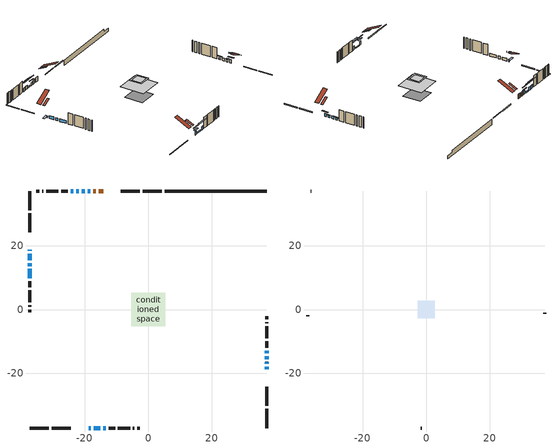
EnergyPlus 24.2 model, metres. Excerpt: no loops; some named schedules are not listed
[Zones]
conditioned space
 floor adiabatic (AdiabaticFloorConstruction): -5.29,-5.29 -5.29,5.29 5.29,5.29 5.29,-5.29 z3.2
 floor foundation (Slab1 construction): -4.04,-3.98 -4.04,3.98 4.04,3.98 4.04,-3.98 z-1.62
 wall outside (RimJoist1 construction): 4.24,37.24 -1.77,37.24 / -37.24,-37.24 -31.23,-37.24 / -37.24,37.24 -37.24,31.23 / 37.24,-37.24 37.24,-31.23 z0.76:1.06
 wall outside (RimJoist2 construction): -2.7,37.24 -8.71,37.24 / -30.3,-37.24 -24.28,-37.24 / -37.24,30.3 -37.24,24.28 / 37.24,-30.3 37.24,-24.28 z0.76:1.06
 wall outside (AdiabaticWallConstruction 1): -14.22,37.24 -15.55,37.24 / -16.48,37.24 -17.31,37.24 z0.76:2.79
 wall outside (AdiabaticWallConstruction): -37.24,18.78 -37.24,18.52 / -17.09,-37.24 -15.05,-37.24 z0.76:1.27; 37.24,-18.78 37.24,-18.01 / -18.23,37.24 -19,37.24 z0.76:2.18; -18.78,-37.24 -18.01,-37.24 / -21.87,37.24 -22.68,37.24 / -23.61,37.24 -24.35,37.24 / -14.13,-37.24 -13.39,-37.24 z0.76:2.29; -37.24,17.59 -37.24,15.52 / 37.24,-15.57 37.24,-14.65 / -37.24,14.59 -37.24,13.67 / -37.24,12.74 -37.24,9.88 z0.76:1.98; -19.92,37.24 -20.94,37.24 z0.76:1.37; 37.24,-17.09 37.24,-16.5 z0.76:1.68; 37.24,-13.72 37.24,-12.98 z0.76:1.5
 wall outside (Wall1 construction): -25.28,37.24 -27.29,37.24 / -12.46,-37.24 -10.45,-37.24 / -37.24,8.95 -37.24,6.94 / 37.24,-12.05 37.24,-10.04 z0.76:5.64
 wall outside (Wall2 construction): -28.22,37.24 -32,37.24 / -9.52,-37.24 -5.73,-37.24 / -37.24,6.01 -37.24,2.23 / 37.24,-9.11 37.24,-5.33 z0.76:5.64
 wall outside (Wall3 construction): -32.93,37.24 -33.37,37.24 / -4.81,-37.24 -4.37,-37.24 / -37.24,1.3 -37.24,0.86 / 37.24,-4.4 37.24,-3.96 z0.76:5.64
 wall outside (Wall4 construction): -34.3,37.24 -35.14,37.24 / -3.44,-37.24 -2.6,-37.24 / -37.24,-0.07 -37.24,-0.91 / 37.24,-3.03 37.24,-2.2 z0.76:5.64
 wall foundation (FoundationWall1 construction): 5.17,37.24,-1.62 5.17,37.24,0.76 34.03,37.24,0.76 34.03,37.24,-0.28 37.24,37.24,-0.28 37.24,37.24,-1.62
 window (WindowConstruction 11): -37.24,18.78 -37.24,18.52 z0.76:1.27
 window (WindowConstruction 7): 37.24,-18.78 37.24,-18.01 z0.76:2.18
 window (WindowConstruction 8): -18.23,37.24 -19,37.24 z0.76:2.18
 window (WindowConstruction 9): -18.78,-37.24 -18.01,-37.24 z0.76:2.28
 window (WindowConstruction 10): -37.24,17.59 -37.24,15.52 z0.76:1.98
 window (WindowConstruction 13): -19.93,37.24 -20.94,37.24 z0.76:1.37
 window (WindowConstruction 14): -17.08,-37.24 -15.05,-37.24 z0.76:1.27
 window (WindowConstruction 12): 37.24,-17.08 37.24,-16.5 z0.76:1.67
 window (WindowConstruction): 37.24,-15.57 37.24,-14.65 z0.76:1.98
 window (WindowConstruction 1): 37.24,-13.72 37.24,-12.98 z0.76:1.5
 window (WindowConstruction 2): -21.87,37.24 -22.68,37.24 z0.76:2.28
 window (WindowConstruction 3): -23.61,37.24 -24.35,37.24 z0.76:2.28
 window (WindowConstruction 4): -14.13,-37.24 -13.39,-37.24 z0.76:2.28
 window (WindowConstruction 5): -37.24,14.59 -37.24,13.67 z0.76:1.98
 window (WindowConstruction 6): -37.24,12.74 -37.24,9.88 z0.76:1.98
 door (Door): -14.22,37.24 -15.55,37.24 z0.76:2.79
 door (Door 1): -16.48,37.24 -17.31,37.24 z0.76:2.79
 ceiling adiabatic (AdiabaticFloorConstruction): 5.29,-5.29 5.29,5.29 -5.29,5.29 -5.29,-5.29 z3.2
 roof outside (Roof3 construction): -13.29,37.24,5.64 -13.29,33.97,7.27 -12.38,33.97,7.27 -12.38,37.24,5.64; -19.7,-37.24,5.64 -19.7,-33.97,7.27 -20.62,-33.97,7.27 -20.62,-37.24,5.64; -37.24,19.7,5.64 -33.97,19.7,7.27 -33.97,20.62,7.27 -37.24,20.62,5.64; 37.24,-19.7,5.64 33.97,-19.7,7.27 33.97,-20.62,7.27 37.24,-20.62,5.64
attic - vented
 floor to conditioned space (Floor1 construction Reversed): -2.04,-2.04 -2.04,2.04 2.04,2.04 2.04,-2.04 z5.64
 floor to conditioned space (Floor2 construction Reversed): -2.74,-2.74 -2.74,2.74 2.74,2.74 2.74,-2.74 z5.64
 wall outside (Wall5 construction): -36.06,37.24 -36.31,37.24 / -1.67,-37.24 -1.43,-37.24 / -37.24,-1.83 -37.24,-2.08 / 37.24,-1.27 37.24,-1.02 z0.76:5.64
 roof outside (Roof1 construction): -11.45,37.24,5.64 -11.45,30.77,8.87 -9.64,30.77,8.87 -9.64,37.24,5.64; -21.55,-37.24,5.64 -21.55,-30.77,8.87 -23.36,-30.77,8.87 -23.36,-37.24,5.64; -37.24,21.55,5.64 -30.77,21.55,8.87 -30.77,23.36,8.87 -37.24,23.36,5.64; 37.24,-21.55,5.64 30.77,-21.55,8.87 30.77,-23.36,8.87 37.24,-23.36,5.64
shading: -37.24,18.22 -37.24,19.07 -39.68,19.07 -39.68,18.22 z1.57; 37.24,-17.1 37.24,-19.69 37.7,-19.69 37.7,-17.1 z3.09; -19.91,37.24 -17.32,37.24 -17.32,37.54 -19.91,37.54 z3.09; -17.1,-37.24 -19.69,-37.24 -19.69,-37.7 -17.1,-37.7 z3.2; -23.99,37.24 -16.87,37.24 -16.87,37.54 -23.99,37.54 z4.42; -12,-37.24 -20.14,-37.24 -20.14,-37.39 -12,-37.39 z4.32; 37.24,-16.2 37.24,-17.38 37.7,-17.38 37.7,-16.2 z1.97; 37.24,-12.37 37.24,-14.33 37.7,-14.33 37.7,-12.37 z2.11; -25.12,37.24 -19.43,37.24 -19.43,37.54 -25.12,37.54 z4.73; -26.79,37.24 -21.17,37.24 -21.17,37.54 -26.79,37.54 z4.73; -10.95,-37.24 -16.57,-37.24 -16.57,-37.7 -10.95,-37.7 z4.73
[Building]
Building 1: Terrain=Suburbs
[Site:Location]
Toronto City Centre_ON: Latitude {deg}=43.63; Longitude {deg}=-79.39; Time Zone {hr}=-5; Elevation {m}=77; Keep Site Location Information=Yes
[Site:GroundTemperature:Shallow]
5.01852, 3.26908, 3.12898, 3.95918, 7.29196, 10.6092, 13.4851, 15.3069, 15.4617, 13.9799, 11.1774, 7.9619
[Site:WaterMainsTemperature]
Calculation Method=Schedule; Temperature Schedule=mains temperature schedule
[Material] Roughness=Rough; Thermal Absorptance=0.9
Name | Thickness {m} | Conductivity {W/m-K} | Density {kg/m3} | Specific Heat {J/kg-K} | Solar Absorptance | Visible Absorptance
asphalt or fiberglass shingles | 0.00635 | 0.162714 | 1121.4 | 1465.45 | 0.4 | 0.4
ceiling loosefill ins | 0.0846667 | 0.0480833 | 16.02 | 1046.75 | 0.7 | 0.7
ceiling loosefill ins 1 | 0.169333 | 0.0480833 | 16.02 | 1046.75 | 0.7 | 0.7
ceiling stud and cavity | 0.1397 | 0.0851257 | 65.682 | 1177.47 | 0.7 | 0.7
ceiling stud and cavity 1 | 0.1397 | 1.05778 | 65.682 | 1177.47 | 0.7 | 0.7
concrete 4.0 in. | 0.1016 | 1.803125 | 2242.8 | 837.4 | 0.7 | 0.7
concrete 8.0 in. | 0.2032 | 1.803125 | 2242.8 | 837.4 | 0.7 | 0.7
door material | 0.04445 | 0.0451087 | 512.64 | 1214.23 | 0.7 | 0.7
exterior vertical ins | 0.00151017 | 0.029427 | 32.04 | 1214.23 | 0.7 | 0.7
floor covering | 0.0127 | 0.0433444 | 54.468 | 1339.84 | 0.6 | 0.6
floor rigid ins; wall rigid ins | 0.512978 | 0.029427 | 32.04 | 1214.23 | 0.7 | 0.7
floor stud and cavity | 0.1397 | 1.75129 | 37.0049 | 1207.88 | 0.7 | 0.7
furniture material conditioned space 1 | 0.1524 | 0.115458 | 640.8 | 1214.23 | 0.6 | 0.6
gypsum board | 0.0127 | 0.160291 | 801 | 837.4 | 0.6 | 0.6
osb sheathing 0.5 in. | 0.0127 | 0.115458 | 512.64 | 1214.23 | 0.7 | 0.7
osb sheathing 0.75 in. | 0.01905 | 0.115458 | 512.64 | 1214.23 | 0.7 | 0.7
rim joist stud and cavity | 0.0508 | 0.177588 | 50.32683 | 1063.81 | 0.6 | 0.6
rim joist stud and cavity 1 | 0.0508 | 0.153904 | 50.32683 | 1063.81 | 0.6 | 0.6
roof stud and cavity | 0.2032 | 0.112244 | 78.34581 | 1123.46 | 0.7 | 0.7
wall stud and cavity | 0.1397 | 0.0830768 | 139.0536 | 1170.24 | 0.7 | 0.7
wall stud and cavity 1 | 0.1397 | 0.0843128 | 139.0536 | 1170.24 | 0.7 | 0.7
wall stud and cavity 2 | 0.1397 | 0.101326 | 139.0536 | 1170.24 | 0.7 | 0.7
wall stud and cavity 3 | 0.1397 | 0.0959353 | 139.0536 | 1170.24 | 0.7 | 0.7
wall stud and cavity 4 | 0.0889 | 6.1454 | 50.32683 | 1063.81 | 0.6 | 0.6
wall stud and cavity 5 | 0.0889 | 0.380278 | 52.3479 | 1209.89 | 0.7 | 0.7
wall stud and cavity 6 | 0.0889 | 0.391764 | 83.0341 | 1211.67 | 0.7 | 0.7
wood siding | 0.0254 | 0.102417 | 544.68 | 1172.36 | 0.4 | 0.4
wood siding 1 | 0.00254 | 0.102417 | 544.68 | 1172.36 | 0.4 | 0.4
wood siding 2; wood siding 3; wood siding 4 | 0.0254 | 0.102417 | 544.68 | 1172.36 | 0.7 | 0.7
[WindowMaterial:SimpleGlazingSystem]
Name | U-Factor {W/m2-K} | Solar Heat Gain Coefficient
WindowMaterial | 2.992306 | 0.54
WindowMaterial 1 | 3.0559 | 0.45
WindowMaterial 10 | 3.04 | 0.45
WindowMaterial 2 | 2.98606 | 0.55
WindowMaterial 3 | 2.927009 | 0.63
WindowMaterial 4 | 2.99401 | 0.54
WindowMaterial 5 | 2.941204 | 0.65
WindowMaterial 6 | 2.946882 | 0.61
WindowMaterial 7 | 3.08826 | 0.45
WindowMaterial 8 | 2.98209 | 0.6
WindowMaterial 9 | 3.03035 | 0.48
[Construction]
AdiabaticFloorConstruction: floor stud and cavity, floor rigid ins, osb sheathing 0.75 in., floor covering
AdiabaticWallConstruction: wood siding 3, wall rigid ins, wall stud and cavity 5, gypsum board
AdiabaticWallConstruction 1: wood siding 4, wall rigid ins, wall stud and cavity 5, gypsum board
Door; Door 1: door material
Floor1 construction Reversed: gypsum board, ceiling stud and cavity, ceiling loosefill ins
Floor2 construction Reversed: gypsum board, ceiling stud and cavity 1, ceiling loosefill ins 1
FoundationWall1 construction: concrete 8.0 in.
furniture construction conditioned space 1: furniture material conditioned space 1
PartitionWallConstruction: gypsum board, wall stud and cavity 6, gypsum board
RimJoist1 construction: wood siding 2, rim joist stud and cavity
RimJoist2 construction: wood siding 2, rim joist stud and cavity 1
Roof1 construction: asphalt or fiberglass shingles
Roof3 construction: asphalt or fiberglass shingles, osb sheathing 0.75 in., roof stud and cavity, gypsum board
Slab1 construction: concrete 4.0 in.
Wall1 construction: wood siding, osb sheathing 0.5 in., wall stud and cavity, gypsum board
Wall2 construction: wood siding, osb sheathing 0.5 in., wall stud and cavity 1, gypsum board
Wall3 construction: wood siding, osb sheathing 0.5 in., wall stud and cavity 2, gypsum board
Wall4 construction: wood siding, osb sheathing 0.5 in., wall stud and cavity 3, gypsum board
Wall5 construction: wood siding 1, wall stud and cavity 4
WindowConstruction; WindowConstruction 3; WindowConstruction 4; WindowConstruction 5: WindowMaterial
WindowConstruction 1: WindowMaterial 1
WindowConstruction 10: WindowMaterial 6
WindowConstruction 11: WindowMaterial 7
WindowConstruction 12: WindowMaterial 8
WindowConstruction 13: WindowMaterial 9
WindowConstruction 14: WindowMaterial 10
WindowConstruction 2: WindowMaterial 2
WindowConstruction 6: WindowMaterial 3
WindowConstruction 7; WindowConstruction 8: WindowMaterial 4
WindowConstruction 9: WindowMaterial 5
[Zone] Multiplier=1; Part of Total Floor Area=Yes
Name | Volume {m3}
attic - vented | 23.8175
conditioned space | 476.3
[Space]
Name | Zone | Volume {m3}
attic - vented 1 | attic - vented | 23.8175
conditioned space 1 | conditioned space | 476.3
[ZoneInfiltration:EffectiveLeakageArea]
infil attic - vented 1: Zone or Space=attic - vented 1; Schedule=Always On Discrete; Effective Air Leakage Area {cm2}=1968; Stack Coefficient=0.000563931; Wind Coefficient=1.60448e-05
[ZoneMixing]
whole house fan mix: Zone or Space=attic - vented; Schedule=Always On Continuous; Design Flow Rate Calculation Method=Flow/Zone; Design Flow Rate {m3/s}=0; Source Zone or Space=conditioned space
[SurfaceProperty:ExposedFoundationPerimeter]
Slab1: Exposed Perimeter Calculation Method=TotalExposedPerimeter; Total Exposed Perimeter {m}=32.066
[InternalMass] Zone or ZoneList=conditioned space; Space or SpaceList=conditioned space 1
Name | Construction | Surface Area {m2}
furniture mass conditioned space 1 | furniture construction conditioned space 1 | 70.48
partition wall mass | PartitionWallConstruction | 176.2
[Lights]
interior lighting: Zone or ZoneList or Space or SpaceList=conditioned space 1; Schedule=interior lighting schedule; Design Level Calculation Method=LightingLevel; Lighting Level {W}=343.2; Return Air Fraction=0; Fraction Radiant=0.6; Fraction Visible=0.2; Fraction Replaceable=1
[People]
occupants: Zone or ZoneList or Space or SpaceList=conditioned space 1; Number of People Schedule=occupants schedule; Number of People Calculation Method=People; Number of People=3; Fraction Radiant=0.314171; Sensible Heat Fraction=0.56303; Activity Level Schedule=occupants activity schedule; Carbon Dioxide Generation Rate {m3/s-W}=0; Enable ASHRAE 55 Comfort Warnings=No; Mean Radiant Temperature Calculation Type=EnclosureAveraged
[ElectricEquipment] Zone or ZoneList or Space or SpaceList=conditioned space 1; Design Level Calculation Method=EquipmentLevel
Name | Schedule | Design Level {W} | Fraction Latent | Fraction Radiant | Fraction Lost
clothes dryer | clothes dryer schedule | 140.772 | 0.015 | 0.081 | 0.85
clothes washer | clothes washer schedule | 32.1985 | 0.03 | 0.162 | 0.7
cooking range | cooking range schedule | 215.147 | 0.08 | 0.432 | 0.2
dishwasher | dishwasher schedule | 66.8632 | 0.3 | 0.18 | 0.4
fridge | fridge schedule | 72.9452 | 0 | 0.6 | 0
mech vent bath fan 0 | mech vent bath fan 0 schedule | 50.2 | 0 | 0 | 1
mech vent bath fan 1 | mech vent bath fan 1 schedule | 50.2 | 0 | 0 | 1
mech vent house fan | mech vent house fan schedule | 0 | 0 | 0 | 1
mech vent house fan cfis | mech vent house fan cfis schedule | 0 | 0 | 0 | 0
misc plug loads | misc plug loads schedule | 494.7 | 0.045 | 0.513 | 0.1
whole house fan | Always On Discrete | 0 | 0 | 0 | 1
[OtherEquipment] Zone or ZoneList or Space or SpaceList=conditioned space 1; Design Level Calculation Method=EquipmentLevel
Name | Fuel Type | Schedule | Design Level {W} | Fraction Latent | Fraction Radiant | Fraction Lost
clothes dryer 1 | Electricity | clothes dryer schedule | 0 | 0.015 | 0.081 | 0.85
cooking range 1 | Electricity | cooking range schedule | 0 | 0.08 | 0.432 | 0.2
general water use latent | None | general water use schedule | 62.594 | 1 | 0 | 0
general water use sensible | None | general water use schedule | -61.6891 | 0 | 0.6 | 0
mech vent house fan latent load | None | Always On Discrete | 0 | 1 | 0 | 0
mech vent house fan sensible load | None | Always On Discrete | 0 | 0 | 0 | 0
water heater energy adjustment1 | NaturalGas | Always On Discrete | 0.01 | 0 | 0 | 1
[ZoneInfiltration:DesignFlowRate] Zone or ZoneList or Space or SpaceList=conditioned space 1; Schedule=Always On Discrete; Design Flow Rate Calculation Method=Flow/Zone; Design Flow Rate {m3/s}=0
infil flow; natural vent flow; whole house fan flow
[Foundation:Kiva]
Foundation Kiva 1: Initial Indoor Air Temperature {C}=18; Wall Height Above Grade {m}=0.759988; Wall Depth Below Slab {m}=0.2032; Custom Block Material Name 1=exterior vertical ins; Custom Block Depth 1 {m}=2.38; Custom Block X Position 1 {m}=0.2032; Custom Block Z Position 1 {m}=0
[Foundation:Kiva:Settings]
Soil Conductivity {W/m-K}=0.849921; Soil Density {kg/m3}=1842.3; Soil Specific Heat {J/kg-K}=418.7; Ground Solar Absorptivity=0.9; Ground Thermal Absorptivity=0.9; Ground Surface Roughness {m}=0.03; Far-Field Width {m}=40; Deep-Ground Boundary Condition=ZeroFlux; Deep-Ground Depth {m}=40; Minimum Cell Dimension {m}=0.2; Maximum Cell Growth Coefficient=3; Simulation Timestep=Timestep
[Exterior:Lights]
exterior lighting: Schedule=exterior lighting schedule; Design Level {W}=75.6
[Schedule:Constant]
Name | Hourly Value
Always On Continuous; mech vent house fan schedule; mech vent house fan cfis schedule; Always On Discrete | 1
occupants activity schedule | 117.228
fridge schedule | 0
[Schedule:Week:Daily]
interior lighting schedule Week Rule - Jan1-Jan27: interior lighting schedule day, interior lighting schedule day, interior lighting schedule day, interior lighting schedule day, interior lighting schedule day, interior lighting schedule day, interior lighting schedule day, interior lighting schedule default day, interior lighting schedule default day, interior lighting schedule default day, interior lighting schedule default day, interior lighting schedule default day
interior lighting schedule Week Rule - Jan28-Feb3: interior lighting schedule day, interior lighting schedule day, interior lighting schedule day, interior lighting schedule day, interior lighting schedule day 1, interior lighting schedule day 1, interior lighting schedule day 1, interior lighting schedule default day, interior lighting schedule default day, interior lighting schedule default day, interior lighting schedule default day, interior lighting schedule default day
interior lighting schedule Week Rule - Feb4-Feb24: interior lighting schedule day 1, interior lighting schedule day 1, interior lighting schedule day 1, interior lighting schedule day 1, interior lighting schedule day 1, interior lighting schedule day 1, interior lighting schedule day 1, interior lighting schedule default day, interior lighting schedule default day, interior lighting schedule default day, interior lighting schedule default day, interior lighting schedule default day
interior lighting schedule Week Rule - Feb25-Mar3: interior lighting schedule day 1, interior lighting schedule day 1, interior lighting schedule day 1, interior lighting schedule day 1, interior lighting schedule day 2, interior lighting schedule day 2, interior lighting schedule day 2, interior lighting schedule default day, interior lighting schedule default day, interior lighting schedule default day, interior lighting schedule default day, interior lighting schedule default day
interior lighting schedule Week Rule - Mar4-Mar31: interior lighting schedule day 2, interior lighting schedule day 2, interior lighting schedule day 2, interior lighting schedule day 2, interior lighting schedule day 2, interior lighting schedule day 2, interior lighting schedule day 2, interior lighting schedule default day, interior lighting schedule default day, interior lighting schedule default day, interior lighting schedule default day, interior lighting schedule default day
interior lighting schedule Week Rule - Apr1-Apr28: interior lighting schedule day 3, interior lighting schedule day 3, interior lighting schedule day 3, interior lighting schedule day 3, interior lighting schedule day 3, interior lighting schedule day 3, interior lighting schedule day 3, interior lighting schedule default day, interior lighting schedule default day, interior lighting schedule default day, interior lighting schedule default day, interior lighting schedule default day
interior lighting schedule Week Rule - Apr29-May5: interior lighting schedule day 3, interior lighting schedule day 3, interior lighting schedule day 4, interior lighting schedule day 4, interior lighting schedule day 4, interior lighting schedule day 4, interior lighting schedule day 4, interior lighting schedule default day, interior lighting schedule default day, interior lighting schedule default day, interior lighting schedule default day, interior lighting schedule default day
interior lighting schedule Week Rule - May6-May26: interior lighting schedule day 4, interior lighting schedule day 4, interior lighting schedule day 4, interior lighting schedule day 4, interior lighting schedule day 4, interior lighting schedule day 4, interior lighting schedule day 4, interior lighting schedule default day, interior lighting schedule default day, interior lighting schedule default day, interior lighting schedule default day, interior lighting schedule default day
interior lighting schedule Week Rule - May27-Jun2: interior lighting schedule day 4, interior lighting schedule day 4, interior lighting schedule day 4, interior lighting schedule day 4, interior lighting schedule day 4, interior lighting schedule day 5, interior lighting schedule day 5, interior lighting schedule default day, interior lighting schedule default day, interior lighting schedule default day, interior lighting schedule default day, interior lighting schedule default day
interior lighting schedule Week Rule - Jun3-Jun30: interior lighting schedule day 5, interior lighting schedule day 5, interior lighting schedule day 5, interior lighting schedule day 5, interior lighting schedule day 5, interior lighting schedule day 5, interior lighting schedule day 5, interior lighting schedule default day, interior lighting schedule default day, interior lighting schedule default day, interior lighting schedule default day, interior lighting schedule default day
interior lighting schedule Week Rule - Jul1-Jul28: interior lighting schedule day 6, interior lighting schedule day 6, interior lighting schedule day 6, interior lighting schedule day 6, interior lighting schedule day 6, interior lighting schedule day 6, interior lighting schedule day 6, interior lighting schedule default day, interior lighting schedule default day, interior lighting schedule default day, interior lighting schedule default day, interior lighting schedule default day
interior lighting schedule Week Rule - Jul29-Aug4: interior lighting schedule day 6, interior lighting schedule day 6, interior lighting schedule day 6, interior lighting schedule day 7, interior lighting schedule day 7, interior lighting schedule day 7, interior lighting schedule day 7, interior lighting schedule default day, interior lighting schedule default day, interior lighting schedule default day, interior lighting schedule default day, interior lighting schedule default day
interior lighting schedule Week Rule - Aug5-Aug25: interior lighting schedule day 7, interior lighting schedule day 7, interior lighting schedule day 7, interior lighting schedule day 7, interior lighting schedule day 7, interior lighting schedule day 7, interior lighting schedule day 7, interior lighting schedule default day, interior lighting schedule default day, interior lighting schedule default day, interior lighting schedule default day, interior lighting schedule default day
interior lighting schedule Week Rule - Aug26-Sep1: interior lighting schedule day 7, interior lighting schedule day 7, interior lighting schedule day 7, interior lighting schedule day 7, interior lighting schedule day 7, interior lighting schedule day 7, interior lighting schedule day 8, interior lighting schedule default day, interior lighting schedule default day, interior lighting schedule default day, interior lighting schedule default day, interior lighting schedule default day
interior lighting schedule Week Rule - Sep2-Sep29: interior lighting schedule day 8, interior lighting schedule day 8, interior lighting schedule day 8, interior lighting schedule day 8, interior lighting schedule day 8, interior lighting schedule day 8, interior lighting schedule day 8, interior lighting schedule default day, interior lighting schedule default day, interior lighting schedule default day, interior lighting schedule default day, interior lighting schedule default day
interior lighting schedule Week Rule - Sep30-Oct6: interior lighting schedule day 8, interior lighting schedule day 9, interior lighting schedule day 9, interior lighting schedule day 9, interior lighting schedule day 9, interior lighting schedule day 9, interior lighting schedule day 9, interior lighting schedule default day, interior lighting schedule default day, interior lighting schedule default day, interior lighting schedule default day, interior lighting schedule default day
interior lighting schedule Week Rule - Oct7-Oct27: interior lighting schedule day 9, interior lighting schedule day 9, interior lighting schedule day 9, interior lighting schedule day 9, interior lighting schedule day 9, interior lighting schedule day 9, interior lighting schedule day 9, interior lighting schedule default day, interior lighting schedule default day, interior lighting schedule default day, interior lighting schedule default day, interior lighting schedule default day
interior lighting schedule Week Rule - Oct28-Nov3: interior lighting schedule day 9, interior lighting schedule day 9, interior lighting schedule day 9, interior lighting schedule day 9, interior lighting schedule day 10, interior lighting schedule day 10, interior lighting schedule day 10, interior lighting schedule default day, interior lighting schedule default day, interior lighting schedule default day, interior lighting schedule default day, interior lighting schedule default day
interior lighting schedule Week Rule - Nov4-Nov24: interior lighting schedule day 10, interior lighting schedule day 10, interior lighting schedule day 10, interior lighting schedule day 10, interior lighting schedule day 10, interior lighting schedule day 10, interior lighting schedule day 10, interior lighting schedule default day, interior lighting schedule default day, interior lighting schedule default day, interior lighting schedule default day, interior lighting schedule default day
interior lighting schedule Week Rule - Nov25-Dec1: interior lighting schedule day 10, interior lighting schedule day 10, interior lighting schedule day 10, interior lighting schedule day 10, interior lighting schedule day 10, interior lighting schedule day 10, interior lighting schedule day 11, interior lighting schedule default day, interior lighting schedule default day, interior lighting schedule default day, interior lighting schedule default day, interior lighting schedule default day
interior lighting schedule Week Rule - Dec2-Dec31: interior lighting schedule day 11, interior lighting schedule day 11, interior lighting schedule day 11, interior lighting schedule day 11, interior lighting schedule day 11, interior lighting schedule day 11, interior lighting schedule day 11, interior lighting schedule default day, interior lighting schedule default day, interior lighting schedule default day, interior lighting schedule default day, interior lighting schedule default day
occupants schedule Week Rule - Jan1-Dec31: occupants schedule day, occupants schedule day, occupants schedule day, occupants schedule day, occupants schedule day, occupants schedule day, occupants schedule day, occupants schedule default day, occupants schedule default day, occupants schedule default day, occupants schedule default day, occupants schedule default day
clothes dryer schedule Week Rule - Jan1-Dec31: clothes dryer schedule day, clothes dryer schedule day, clothes dryer schedule day, clothes dryer schedule day, clothes dryer schedule day, clothes dryer schedule day, clothes dryer schedule day, clothes dryer schedule default day, clothes dryer schedule default day, clothes dryer schedule default day, clothes dryer schedule default day, clothes dryer schedule default day
clothes washer schedule Week Rule - Jan1-Dec31: clothes washer schedule day, clothes washer schedule day, clothes washer schedule day, clothes washer schedule day, clothes washer schedule day, clothes washer schedule day, clothes washer schedule day, clothes washer schedule default day, clothes washer schedule default day, clothes washer schedule default day, clothes washer schedule default day, clothes washer schedule default day
cooking range schedule Week Rule - Jan1-Dec31: cooking range schedule day, cooking range schedule day, cooking range schedule day, cooking range schedule day, cooking range schedule day, cooking range schedule day, cooking range schedule day, cooking range schedule default day, cooking range schedule default day, cooking range schedule default day, cooking range schedule default day, cooking range schedule default day
dishwasher schedule Week Rule - Jan1-Dec31: dishwasher schedule day, dishwasher schedule day, dishwasher schedule day, dishwasher schedule day, dishwasher schedule day, dishwasher schedule day, dishwasher schedule day, dishwasher schedule default day, dishwasher schedule default day, dishwasher schedule default day, dishwasher schedule default day, dishwasher schedule default day
mech vent bath fan 0 schedule Week Rule - Jan1-Dec31: mech vent bath fan 0 schedule day, mech vent bath fan 0 schedule day, mech vent bath fan 0 schedule day, mech vent bath fan 0 schedule day, mech vent bath fan 0 schedule day, mech vent bath fan 0 schedule day, mech vent bath fan 0 schedule day, mech vent bath fan 0 schedule default day, mech vent bath fan 0 schedule default day, mech vent bath fan 0 schedule default day, mech vent bath fan 0 schedule default day, mech vent bath fan 0 schedule default day
mech vent bath fan 1 schedule Week Rule - Jan1-Dec31: mech vent bath fan 1 schedule day, mech vent bath fan 1 schedule day, mech vent bath fan 1 schedule day, mech vent bath fan 1 schedule day, mech vent bath fan 1 schedule day, mech vent bath fan 1 schedule day, mech vent bath fan 1 schedule day, mech vent bath fan 1 schedule default day, mech vent bath fan 1 schedule default day, mech vent bath fan 1 schedule default day, mech vent bath fan 1 schedule default day, mech vent bath fan 1 schedule default day
misc plug loads schedule Week Rule - Jan1-Dec31: misc plug loads schedule day, misc plug loads schedule day, misc plug loads schedule day, misc plug loads schedule day, misc plug loads schedule day, misc plug loads schedule day, misc plug loads schedule day, misc plug loads schedule default day, misc plug loads schedule default day, misc plug loads schedule default day, misc plug loads schedule default day, misc plug loads schedule default day
general water use schedule Week Rule - Jan1-Dec31: general water use schedule day, general water use schedule day, general water use schedule day, general water use schedule day, general water use schedule day, general water use schedule day, general water use schedule day, general water use schedule default day, general water use schedule default day, general water use schedule default day, general water use schedule default day, general water use schedule default day
exterior lighting schedule Week Rule - Jan1-Jan27: exterior lighting schedule day, exterior lighting schedule day, exterior lighting schedule day, exterior lighting schedule day, exterior lighting schedule day, exterior lighting schedule day, exterior lighting schedule day, exterior lighting schedule default day, exterior lighting schedule default day, exterior lighting schedule default day, exterior lighting schedule default day, exterior lighting schedule default day
exterior lighting schedule Week Rule - Jan28-Feb3: exterior lighting schedule day, exterior lighting schedule day, exterior lighting schedule day, exterior lighting schedule day, exterior lighting schedule day 1, exterior lighting schedule day 1, exterior lighting schedule day 1, exterior lighting schedule default day, exterior lighting schedule default day, exterior lighting schedule default day, exterior lighting schedule default day, exterior lighting schedule default day
exterior lighting schedule Week Rule - Feb4-Feb24: exterior lighting schedule day 1, exterior lighting schedule day 1, exterior lighting schedule day 1, exterior lighting schedule day 1, exterior lighting schedule day 1, exterior lighting schedule day 1, exterior lighting schedule day 1, exterior lighting schedule default day, exterior lighting schedule default day, exterior lighting schedule default day, exterior lighting schedule default day, exterior lighting schedule default day
exterior lighting schedule Week Rule - Feb25-Mar3: exterior lighting schedule day 1, exterior lighting schedule day 1, exterior lighting schedule day 1, exterior lighting schedule day 1, exterior lighting schedule day 2, exterior lighting schedule day 2, exterior lighting schedule day 2, exterior lighting schedule default day, exterior lighting schedule default day, exterior lighting schedule default day, exterior lighting schedule default day, exterior lighting schedule default day
exterior lighting schedule Week Rule - Mar4-Mar31: exterior lighting schedule day 2, exterior lighting schedule day 2, exterior lighting schedule day 2, exterior lighting schedule day 2, exterior lighting schedule day 2, exterior lighting schedule day 2, exterior lighting schedule day 2, exterior lighting schedule default day, exterior lighting schedule default day, exterior lighting schedule default day, exterior lighting schedule default day, exterior lighting schedule default day
exterior lighting schedule Week Rule - Apr1-Apr28: exterior lighting schedule day 3, exterior lighting schedule day 3, exterior lighting schedule day 3, exterior lighting schedule day 3, exterior lighting schedule day 3, exterior lighting schedule day 3, exterior lighting schedule day 3, exterior lighting schedule default day, exterior lighting schedule default day, exterior lighting schedule default day, exterior lighting schedule default day, exterior lighting schedule default day
exterior lighting schedule Week Rule - Apr29-May5: exterior lighting schedule day 3, exterior lighting schedule day 3, exterior lighting schedule day 4, exterior lighting schedule day 4, exterior lighting schedule day 4, exterior lighting schedule day 4, exterior lighting schedule day 4, exterior lighting schedule default day, exterior lighting schedule default day, exterior lighting schedule default day, exterior lighting schedule default day, exterior lighting schedule default day
exterior lighting schedule Week Rule - May6-May26: exterior lighting schedule day 4, exterior lighting schedule day 4, exterior lighting schedule day 4, exterior lighting schedule day 4, exterior lighting schedule day 4, exterior lighting schedule day 4, exterior lighting schedule day 4, exterior lighting schedule default day, exterior lighting schedule default day, exterior lighting schedule default day, exterior lighting schedule default day, exterior lighting schedule default day
exterior lighting schedule Week Rule - May27-Jun2: exterior lighting schedule day 4, exterior lighting schedule day 4, exterior lighting schedule day 4, exterior lighting schedule day 4, exterior lighting schedule day 4, exterior lighting schedule day 5, exterior lighting schedule day 5, exterior lighting schedule default day, exterior lighting schedule default day, exterior lighting schedule default day, exterior lighting schedule default day, exterior lighting schedule default day
exterior lighting schedule Week Rule - Jun3-Jun30: exterior lighting schedule day 5, exterior lighting schedule day 5, exterior lighting schedule day 5, exterior lighting schedule day 5, exterior lighting schedule day 5, exterior lighting schedule day 5, exterior lighting schedule day 5, exterior lighting schedule default day, exterior lighting schedule default day, exterior lighting schedule default day, exterior lighting schedule default day, exterior lighting schedule default day
exterior lighting schedule Week Rule - Jul1-Jul28: exterior lighting schedule day 6, exterior lighting schedule day 6, exterior lighting schedule day 6, exterior lighting schedule day 6, exterior lighting schedule day 6, exterior lighting schedule day 6, exterior lighting schedule day 6, exterior lighting schedule default day, exterior lighting schedule default day, exterior lighting schedule default day, exterior lighting schedule default day, exterior lighting schedule default day
exterior lighting schedule Week Rule - Jul29-Aug4: exterior lighting schedule day 6, exterior lighting schedule day 6, exterior lighting schedule day 6, exterior lighting schedule day 7, exterior lighting schedule day 7, exterior lighting schedule day 7, exterior lighting schedule day 7, exterior lighting schedule default day, exterior lighting schedule default day, exterior lighting schedule default day, exterior lighting schedule default day, exterior lighting schedule default day
exterior lighting schedule Week Rule - Aug5-Aug25: exterior lighting schedule day 7, exterior lighting schedule day 7, exterior lighting schedule day 7, exterior lighting schedule day 7, exterior lighting schedule day 7, exterior lighting schedule day 7, exterior lighting schedule day 7, exterior lighting schedule default day, exterior lighting schedule default day, exterior lighting schedule default day, exterior lighting schedule default day, exterior lighting schedule default day
[Schedule:Year]
interior lighting schedule: interior lighting schedule Week Rule - Jan1-Jan27, 1, 1, 1, 27, interior lighting schedule Week Rule - Jan28-Feb3, 1, 28, 2, 3, interior lighting schedule Week Rule - Feb4-Feb24, 2, 4, 2, 24, interior lighting schedule Week Rule - Feb25-Mar3, 2, 25, 3, 3, interior lighting schedule Week Rule - Mar4-Mar31, 3, 4, 3, 31, interior lighting schedule Week Rule - Apr1-Apr28, 4, 1, 4, 28, interior lighting schedule Week Rule - Apr29-May5, 4, 29, 5, 5, interior lighting schedule Week Rule - May6-May26, 5, 6, 5, 26, interior lighting schedule Week Rule - May27-Jun2, 5, 27, 6, 2, interior lighting schedule Week Rule - Jun3-Jun30, 6, 3, 6, 30, interior lighting schedule Week Rule - Jul1-Jul28, 7, 1, 7, 28, interior lighting schedule Week Rule - Jul29-Aug4, 7, 29, 8, 4, interior lighting schedule Week Rule - Aug5-Aug25, 8, 5, 8, 25, interior lighting schedule Week Rule - Aug26-Sep1, 8, 26, 9, 1, interior lighting schedule Week Rule - Sep2-Sep29, 9, 2, 9, 29, interior lighting schedule Week Rule - Sep30-Oct6, 9, 30, 10, 6, interior lighting schedule Week Rule - Oct7-Oct27, 10, 7, 10, 27, interior lighting schedule Week Rule - Oct28-Nov3, 10, 28, 11, 3, interior lighting schedule Week Rule - Nov4-Nov24, 11, 4, 11, 24, interior lighting schedule Week Rule - Nov25-Dec1, 11, 25, 12, 1, interior lighting schedule Week Rule - Dec2-Dec31, 12, 2, 12, 31
occupants schedule: occupants schedule Week Rule - Jan1-Dec31, 1, 1, 12, 31
clothes dryer schedule: clothes dryer schedule Week Rule - Jan1-Dec31, 1, 1, 12, 31
clothes washer schedule: clothes washer schedule Week Rule - Jan1-Dec31, 1, 1, 12, 31
cooking range schedule: cooking range schedule Week Rule - Jan1-Dec31, 1, 1, 12, 31
dishwasher schedule: dishwasher schedule Week Rule - Jan1-Dec31, 1, 1, 12, 31
mech vent bath fan 0 schedule: mech vent bath fan 0 schedule Week Rule - Jan1-Dec31, 1, 1, 12, 31
mech vent bath fan 1 schedule: mech vent bath fan 1 schedule Week Rule - Jan1-Dec31, 1, 1, 12, 31
misc plug loads schedule: misc plug loads schedule Week Rule - Jan1-Dec31, 1, 1, 12, 31
general water use schedule: general water use schedule Week Rule - Jan1-Dec31, 1, 1, 12, 31
exterior lighting schedule: exterior lighting schedule Week Rule - Jan1-Jan27, 1, 1, 1, 27, exterior lighting schedule Week Rule - Jan28-Feb3, 1, 28, 2, 3, exterior lighting schedule Week Rule - Feb4-Feb24, 2, 4, 2, 24, exterior lighting schedule Week Rule - Feb25-Mar3, 2, 25, 3, 3, exterior lighting schedule Week Rule - Mar4-Mar31, 3, 4, 3, 31, exterior lighting schedule Week Rule - Apr1-Apr28, 4, 1, 4, 28, exterior lighting schedule Week Rule - Apr29-May5, 4, 29, 5, 5, exterior lighting schedule Week Rule - May6-May26, 5, 6, 5, 26, exterior lighting schedule Week Rule - May27-Jun2, 5, 27, 6, 2, exterior lighting schedule Week Rule - Jun3-Jun30, 6, 3, 6, 30, exterior lighting schedule Week Rule - Jul1-Jul28, 7, 1, 7, 28, exterior lighting schedule Week Rule - Jul29-Aug4, 7, 29, 8, 4, exterior lighting schedule Week Rule - Aug5-Aug25, 8, 5, 8, 25, exterior lighting schedule Week Rule - Aug26-Sep1, 8, 26, 9, 1, exterior lighting schedule Week Rule - Sep2-Sep29, 9, 2, 9, 29, exterior lighting schedule Week Rule - Sep30-Oct6, 9, 30, 10, 6, exterior lighting schedule Week Rule - Oct7-Oct27, 10, 7, 10, 27, exterior lighting schedule Week Rule - Oct28-Nov3, 10, 28, 11, 3, exterior lighting schedule Week Rule - Nov4-Nov24, 11, 4, 11, 24, exterior lighting schedule Week Rule - Nov25-Dec1, 11, 25, 12, 1, exterior lighting schedule Week Rule - Dec2-Dec31, 12, 2, 12, 31
[Schedule:Compact]
mains temperature schedule: Through: 01/01, For: AllDays, Until: 24:00, 8.80333, Through: 01/02, For: AllDays, Until: 24:00, 8.74333, Through: 01/03, For: AllDays, Until: 24:00, 8.68389, Through: 01/04, For: AllDays, Until: 24:00, 8.62611, Through: 01/05, For: AllDays, Until: 24:00, 8.56944, Through: 01/06, For: AllDays, Until: 24:00, 8.51389, Through: 01/07, For: AllDays, Until: 24:00, 8.45944, Through: 01/08, For: AllDays, Until: 24:00, 8.40611, Through: 01/09, For: AllDays, Until: 24:00, 8.35389, Through: 01/10, For: AllDays, Until: 24:00, 8.30278, Through: 01/11, For: AllDays, Until: 24:00, 8.25333, Through: 01/12, For: AllDays, Until: 24:00, 8.205, Through: 01/13, For: AllDays, Until: 24:00, 8.15778, Through: 01/14, For: AllDays, Until: 24:00, 8.11222, Through: 01/15, For: AllDays, Until: 24:00, 8.06778, Through: 01/16, For: AllDays, Until: 24:00, 8.02444, Through: 01/17, For: AllDays, Until: 24:00, 7.98222, Through: 01/18, For: AllDays, Until: 24:00, 7.94167, Through: 01/19, For: AllDays, Until: 24:00, 7.90222, Through: 01/20, For: AllDays, Until: 24:00, 7.86444, Through: 01/21, For: AllDays, Until: 24:00, 7.82778, Through: 01/22, For: AllDays, Until: 24:00, 7.79278, Through: 01/23, For: AllDays, Until: 24:00, 7.75889, Through: 01/24, For: AllDays, Until: 24:00, 7.72667, Through: 01/25, For: AllDays, Until: 24:00, 7.69556, Through: 01/26, For: AllDays, Until: 24:00, 7.66611, Through: 01/27, For: AllDays, Until: 24:00, 7.63778, Through: 01/28, For: AllDays, Until: 24:00, 7.61111, Through: 01/29, For: AllDays, Until: 24:00, 7.58556, Through: 01/30, For: AllDays, Until: 24:00, 7.56167, Through: 01/31, For: AllDays, Until: 24:00, 7.53944, Through: 02/01, For: AllDays, Until: 24:00, 7.51833, Through: 02/02, For: AllDays, Until: 24:00, 7.49889, Through: 02/03, For: AllDays, Until: 24:00, 7.48111, Through: 02/04, For: AllDays, Until: 24:00, 7.46444, Through: 02/05, For: AllDays, Until: 24:00, 7.44944, Through: 02/06, For: AllDays, Until: 24:00, 7.43556, Through: 02/07, For: AllDays, Until: 24:00, 7.42333, Through: 02/08, For: AllDays, Until: 24:00, 7.41278, Through: 02/09, For: AllDays, Until: 24:00, 7.40389, Through: 02/10, For: AllDays, Until: 24:00, 7.39611, Through: 02/11, For: AllDays, Until: 24:00, 7.39, Through: 02/12, For: AllDays, Until: 24:00, 7.38556, Through: 02/13, For: AllDays, Until: 24:00, 7.38222, Through: 02/14, For: AllDays, Until: 24:00, 7.38056, Through: 02/15, For: AllDays, Until: 24:00, 7.38056, Through: 02/16, For: AllDays, Until: 24:00, 7.38222, Through: 02/17, For: AllDays, Until: 24:00, 7.385, Through: 02/18, For: AllDays, Until: 24:00, 7.38944, Through: 02/19, For: AllDays, Until: 24:00, 7.395, Through: 02/20, For: AllDays, Until: 24:00, 7.40278, Through: 02/21, For: AllDays, Until: 24:00, 7.41167, Through: 02/22, For: AllDays, Until: 24:00, 7.42222, Through: 02/23, For: AllDays, Until: 24:00, 7.43389, Through: 02/24, For: AllDays, Until: 24:00, 7.44722, Through: 02/25, For: AllDays, Until: 24:00, 7.46222, Through: 02/26, For: AllDays, Until: 24:00, 7.47833, Through: 02/27, For: AllDays, Until: 24:00, 7.49611, Through: 02/28, For: AllDays, Until: 24:00, 7.51556, Through: 03/01, For: AllDays, Until: 24:00, 7.53667, Through: 03/02, For: AllDays, Until: 24:00, 7.55889, Through: 03/03, For: AllDays, Until: 24:00, 7.58222, Through: 03/04, For: AllDays, Until: 24:00, 7.60722, Through: 03/05, For: AllDays, Until: 24:00, 7.63389, Through: 03/06, For: AllDays, Until: 24:00, 7.66222, Through: 03/07, For: AllDays, Until: 24:00, 7.69111, Through: 03/08, For: AllDays, Until: 24:00, 7.72222, Through: 03/09, For: AllDays, Until: 24:00, 7.75444, Through: 03/10, For: AllDays, Until: 24:00, 7.78778, Through: 03/11, For: AllDays, Until: 24:00, 7.82278, Through: 03/12, For: AllDays, Until: 24:00, 7.85944, Through: 03/13, For: AllDays, Until: 24:00, 7.89722, Through: 03/14, For: AllDays, Until: 24:00, 7.93611, Through: 03/15, For: AllDays, Until: 24:00, 7.97667, Through: 03/16, For: AllDays, Until: 24:00, 8.01833, Through: 03/17, For: AllDays, Until: 24:00, 8.06167, Through: 03/18, For: AllDays, Until: 24:00, 8.10611, Through: 03/19, For: AllDays, Until: 24:00, 8.15167, Through: 03/20, For: AllDays, Until: 24:00, 8.19833, Through: 03/21, For: AllDays, Until: 24:00, 8.24667, Through: 03/22, For: AllDays, Until: 24:00, 8.29611, Through: 03/23, For: AllDays, Until: 24:00, 8.34667, Through: 03/24, For: AllDays, Until: 24:00, 8.39889, Through: 03/25, For: AllDays, Until: 24:00, 8.45167, Through: 03/26, For: AllDays, Until: 24:00, 8.50611, Through: 03/27, For: AllDays, Until: 24:00, 8.56167, Through: 03/28, For: AllDays, Until: 24:00, 8.61833, Through: 03/29, For: AllDays, Until: 24:00, 8.67611, Through: 03/30, For: AllDays, Until: 24:00, 8.735, Through: 03/31, For: AllDays, Until: 24:00, 8.795, Through: 04/01, For: AllDays, Until: 24:00, 8.85611, Through: 04/02, For: AllDays, Until: 24:00, 8.91833, Through: 04/03, For: AllDays, Until: 24:00, 8.98167, Through: 04/04, For: AllDays, Until: 24:00, 9.04556, Through: 04/05, For: AllDays, Until: 24:00, 9.11111, Through: 04/06, For: AllDays, Until: 24:00, 9.17722, Through: 04/07, For: AllDays, Until: 24:00, 9.24444, Through: 04/08, For: AllDays, Until: 24:00, 9.31222, Through: 04/09, For: AllDays, Until: 24:00, 9.38167, Through: 04/10, For: AllDays, Until: 24:00, 9.45167, Through: 04/11, For: AllDays, Until: 24:00, 9.52222, Through: 04/12, For: AllDays, Until: 24:00, 9.59444, Through: 04/13, For: AllDays, Until: 24:00, 9.66667, Through: 04/14, For: AllDays, Until: 24:00, 9.74, Through: 04/15, For: AllDays, Until: 24:00, 9.81444, Through: 04/16, For: AllDays, Until: 24:00, 9.88944, Through: 04/17, For: AllDays, Until: 24:00, 9.96556, Through: 04/18, For: AllDays, Until: 24:00, 10.0417, Through: 04/19, For: AllDays, Until: 24:00, 10.1189, Through: 04/20, For: AllDays, Until: 24:00, 10.1972, Through: 04/21, For: AllDays, Until: 24:00, 10.2756, Through: 04/22, For: AllDays, Until: 24:00, 10.355, Through: 04/23, For: AllDays, Until: 24:00, 10.435, Through: 04/24, For: AllDays, Until: 24:00, 10.515, Through: 04/25, For: AllDays, Until: 24:00, 10.5961, Through: 04/26, For: AllDays, Until: 24:00, 10.6778, Through: 04/27, For: AllDays, Until: 24:00, 10.76, Through: 04/28, For: AllDays, Until: 24:00, 10.8428, Through: 04/29, For: AllDays, Until: 24:00, 10.9261, Through: 04/30, For: AllDays, Until: 24:00, 11.0094, Through: 05/01, For: AllDays, Until: 24:00, 11.0933, Through: 05/02, For: AllDays, Until: 24:00, 11.1778, Through: 05/03, For: AllDays, Until: 24:00, 11.2628, Through: 05/04, For: AllDays, Until: 24:00, 11.3478, Through: 05/05, For: AllDays, Until: 24:00, 11.4333, Through: 05/06, For: AllDays, Until: 24:00, 11.5189, Through: 05/07, For: AllDays, Until: 24:00, 11.605, Through: 05/08, For: AllDays, Until: 24:00, 11.6917, Through: 05/09, For: AllDays, Until: 24:00, 11.7778, Through: 05/10, For: AllDays, Until: 24:00, 11.865, Through: 05/11, For: AllDays, Until: 24:00, 11.9517, Through: 05/12, For: AllDays, Until: 24:00, 12.0389, Through: 05/13, For: AllDays, Until: 24:00, 12.1261, Through: 05/14, For: AllDays, Until: 24:00, 12.2133, Through: 05/15, For: AllDays, Until: 24:00, 12.3006, Through: 05/16, For: AllDays, Until: 24:00, 12.3883, Through: 05/17, For: AllDays, Until: 24:00, 12.4756, Through: 05/18, For: AllDays, Until: 24:00, 12.5628, Through: 05/19, For: AllDays, Until: 24:00, 12.6506, Through: 05/20, For: AllDays, Until: 24:00, 12.7378, Through: 05/21, For: AllDays, Until: 24:00, 12.825, Through: 05/22, For: AllDays, Until: 24:00, 12.9122, Through: 05/23, For: AllDays, Until: 24:00, 12.9994, Through: 05/24, For: AllDays, Until: 24:00, 13.0861, Through: 05/25, For: AllDays, Until: 24:00, 13.1728, Through: 05/26, For: AllDays, Until: 24:00, 13.2594, Through: 05/27, For: AllDays, Until: 24:00, 13.3456, Through: 05/28, For: AllDays, Until: 24:00, 13.4317, Through: 05/29, For: AllDays, Until: 24:00, 13.5172, Through: 05/30, For: AllDays, Until: 24:00, 13.6028, Through: 05/31, For: AllDays, Until: 24:00, 13.6878, Through: 06/01, For: AllDays, Until: 24:00, 13.7722, Through: 06/02, For: AllDays, Until: 24:00, 13.8567, Through: 06/03, For: AllDays, Until: 24:00, 13.9406, Through: 06/04, For: AllDays, Until: 24:00, 14.0239, Through: 06/05, For: AllDays, Until: 24:00, 14.1067, Through: 06/06, For: AllDays, Until: 24:00, 14.1894, Through: 06/07, For: AllDays, Until: 24:00, 14.2711, Through: 06/08, For: AllDays, Until: 24:00, 14.3528, Through: 06/09, For: AllDays, Until: 24:00, 14.4339, Through: 06/10, For: AllDays, Until: 24:00, 14.5139, Through: 06/11, For: AllDays, Until: 24:00, 14.5939, Through: 06/12, For: AllDays, Until: 24:00, 14.6728, Through: 06/13, For: AllDays, Until: 24:00, 14.7511, Through: 06/14, For: AllDays, Until: 24:00, 14.8289, Through: 06/15, For: AllDays, Until: 24:00, 14.9061, Through: 06/16, For: AllDays, Until: 24:00, 14.9822, Through: 06/17, For: AllDays, Until: 24:00, 15.0578, Through: 06/18, For: AllDays, Until: 24:00, 15.1328, Through: 06/19, For: AllDays, Until: 24:00, 15.2067, Through: 06/20, For: AllDays, Until: 24:00, 15.28, Through: 06/21, For: AllDays, Until: 24:00, 15.3522, Through: 06/22, For: AllDays, Until: 24:00, 15.4239, Through: 06/23, For: AllDays, Until: 24:00, 15.4944, Through: 06/24, For: AllDays, Until: 24:00, 15.5639, Through: 06/25, For: AllDays, Until: 24:00, 15.6328, Through: 06/26, For: AllDays, Until: 24:00, 15.7006, Through: 06/27, For: AllDays, Until: 24:00, 15.7678, Through: 06/28, For: AllDays, Until: 24:00, 15.8333, Through: 06/29, For: AllDays, Until: 24:00, 15.8983, Through: 06/30, For: AllDays, Until: 24:00, 15.9622, Through: 07/01, For: AllDays, Until: 24:00, 16.025, Through: 07/02, For: AllDays, Until: 24:00, 16.0872, Through: 07/03, For: AllDays, Until: 24:00, 16.1478, Through: 07/04, For: AllDays, Until: 24:00, 16.2072, Through: 07/05, For: AllDays, Until: 24:00, 16.2661, Through: 07/06, For: AllDays, Until: 24:00, 16.3233, Through: 07/07, For: AllDays, Until: 24:00, 16.3794, Through: 07/08, For: AllDays, Until: 24:00, 16.435, Through: 07/09, For: AllDays, Until: 24:00, 16.4889, Through: 07/10, For: AllDays, Until: 24:00, 16.5417, Through: 07/11, For: AllDays, Until: 24:00, 16.5928, Through: 07/12, For: AllDays, Until: 24:00, 16.6433, Through: 07/13, For: AllDays, Until: 24:00, 16.6922, Through: 07/14, For: AllDays, Until: 24:00, 16.74, Through: 07/15, For: AllDays, Until: 24:00, 16.7867, Through: 07/16, For: AllDays, Until: 24:00, 16.8322, Through: 07/17, For: AllDays, Until: 24:00, 16.8761, Through: 07/18, For: AllDays, Until: 24:00, 16.9189, Through: 07/19, For: AllDays, Until: 24:00, 16.96, Through: 07/20, For: AllDays, Until: 24:00, 17, Through: 07/21, For: AllDays, Until: 24:00, 17.0389, Through: 07/22, For: AllDays, Until: 24:00, 17.0761, Through: 07/23, For: AllDays, Until: 24:00, 17.1122, Through: 07/24, For: AllDays, Until: 24:00, 17.1467, Through: 07/25, For: AllDays, Until: 24:00, 17.18, Through: 07/26, For: AllDays, Until: 24:00, 17.2117, Through: 07/27, For: AllDays, Until: 24:00, 17.2422, Through: 07/28, For: AllDays, Until: 24:00, 17.2711, Through: 07/29, For: AllDays, Until: 24:00, 17.2983, Through: 07/30, For: AllDays, Until: 24:00, 17.3244, Through: 07/31, For: AllDays, Until: 24:00, 17.3494, Through: 08/01, For: AllDays, Until: 24:00, 17.3728, Through: 08/02, For: AllDays, Until: 24:00, 17.3944, Through: 08/03, For: AllDays, Until: 24:00, 17.4144, Through: 08/04, For: AllDays, Until: 24:00, 17.4333, Through: 08/05, For: AllDays, Until: 24:00, 17.4506, Through: 08/06, For: AllDays, Until: 24:00, 17.4667, Through: 08/07, For: AllDays, Until: 24:00, 17.4811, Through: 08/08, For: AllDays, Until: 24:00, 17.4939, Through: 08/09, For: AllDays, Until: 24:00, 17.5056, Through: 08/10, For: AllDays, Until: 24:00, 17.5156, Through: 08/11, For: AllDays, Until: 24:00, 17.5239, Through: 08/12, For: AllDays, Until: 24:00, 17.5311, Through: 08/13, For: AllDays, Until: 24:00, 17.5361, Through: 08/14, For: AllDays, Until: 24:00, 17.54, Through: 08/15, For: AllDays, Until: 24:00, 17.5428, Through: 08/16, For: AllDays, Until: 24:00, 17.5439, Through: 08/17, For: AllDays, Until: 24:00, 17.5433, Through: 08/18, For: AllDays, Until: 24:00, 17.5411, Through: 08/19, For: AllDays, Until: 24:00, 17.5372, Through: 08/20, For: AllDays, Until: 24:00, 17.5322, Through: 08/21, For: AllDays, Until: 24:00, 17.5256, Through: 08/22, For: AllDays, Until: 24:00, 17.5178, Through: 08/23, For: AllDays, Until: 24:00, 17.5083, Through: 08/24, For: AllDays, Until: 24:00, 17.4972, Through: 08/25, For: AllDays, Until: 24:00, 17.4844, Through: 08/26, For: AllDays, Until: 24:00, 17.4706, Through: 08/27, For: AllDays, Until: 24:00, 17.455, Through: 08/28, For: AllDays, Until: 24:00, 17.4378, Through: 08/29, For: AllDays, Until: 24:00, 17.4194, Through: 08/30, For: AllDays, Until: 24:00, 17.3994, Through: 08/31, For: AllDays, Until: 24:00, 17.3778, Through: 09/01, For: AllDays, Until: 24:00, 17.355, Through: 09/02, For: AllDays, Until: 24:00, 17.3311, Through: 09/03, For: AllDays, Until: 24:00, 17.305, Through: 09/04, For: AllDays, Until: 24:00, 17.2778, Through: 09/05, For: AllDays, Until: 24:00, 17.2494, Through: 09/06, For: AllDays, Until: 24:00, 17.2194, Through: 09/07, For: AllDays, Until: 24:00, 17.1878, Through: 09/08, For: AllDays, Until: 24:00, 17.155, Through: 09/09, For: AllDays, Until: 24:00, 17.1206, Through: 09/10, For: AllDays, Until: 24:00, 17.085, Through: 09/11, For: AllDays, Until: 24:00, 17.0483, Through: 09/12, For: AllDays, Until: 24:00, 17.01, Through: 09/13, For: AllDays, Until: 24:00, 16.97, Through: 09/14, For: AllDays, Until: 24:00, 16.9289, Through: 09/15, For: AllDays, Until: 24:00, 16.8867, Through: 09/16, For: AllDays, Until: 24:00, 16.8428, Through: 09/17, For: AllDays, Until: 24:00, 16.7983, Through: 09/18, For: AllDays, Until: 24:00, 16.7517, Through: 09/19, For: AllDays, Until: 24:00, 16.7044, Through: 09/20, For: AllDays, Until: 24:00, 16.6556, Through: 09/21, For: AllDays, Until: 24:00, 16.6056, Through: 09/22, For: AllDays, Until: 24:00, 16.5544, Through: 09/23, For: AllDays, Until: 24:00, 16.5017, Through: 09/24, For: AllDays, Until: 24:00, 16.4483, Through: 09/25, For: AllDays, Until: 24:00, 16.3933, Through: 09/26, For: AllDays, Until: 24:00, 16.3372, Through: 09/27, For: AllDays, Until: 24:00, 16.2806, Through: 09/28, For: AllDays, Until: 24:00, 16.2222, Through: 09/29, For: AllDays, Until: 24:00, 16.1628, Through: 09/30, For: AllDays, Until: 24:00, 16.1022, Through: 10/01, For: AllDays, Until: 24:00, 16.0406, Through: 10/02, For: AllDays, Until: 24:00, 15.9778, Through: 10/03, For: AllDays, Until: 24:00, 15.9144, Through: 10/04, For: AllDays, Until: 24:00, 15.8494, Through: 10/05, For: AllDays, Until: 24:00, 15.7839, Through: 10/06, For: AllDays, Until: 24:00, 15.7172, Through: 10/07, For: AllDays, Until: 24:00, 15.6494, Through: 10/08, For: AllDays, Until: 24:00, 15.5811, Through: 10/09, For: AllDays, Until: 24:00, 15.5117, Through: 10/10, For: AllDays, Until: 24:00, 15.4411, Through: 10/11, For: AllDays, Until: 24:00, 15.37, Through: 10/12, For: AllDays, Until: 24:00, 15.2978, Through: 10/13, For: AllDays, Until: 24:00, 15.225, Through: 10/14, For: AllDays, Until: 24:00, 15.1511, Through: 10/15, For: AllDays, Until: 24:00, 15.0767, Through: 10/16, For: AllDays, Until: 24:00, 15.0011, Through: 10/17, For: AllDays, Until: 24:00, 14.925, Through: 10/18, For: AllDays, Until: 24:00, 14.8483, Through: 10/19, For: AllDays, Until: 24:00, 14.7706, Through: 10/20, For: AllDays, Until: 24:00, 14.6922, Through: 10/21, For: AllDays, Until: 24:00, 14.6133, Through: 10/22, For: AllDays, Until: 24:00, 14.5339, Through: 10/23, For: AllDays, Until: 24:00, 14.4539, Through: 10/24, For: AllDays, Until: 24:00, 14.3728, Through: 10/25, For: AllDays, Until: 24:00, 14.2917, Through: 10/26, For: AllDays, Until: 24:00, 14.21, Through: 10/27, For: AllDays, Until: 24:00, 14.1272, Through: 10/28, For: AllDays, Until: 24:00, 14.0444, Through: 10/29, For: AllDays, Until: 24:00, 13.9611, Through: 10/30, For: AllDays, Until: 24:00, 13.8772, Through: 10/31, For: AllDays, Until: 24:00, 13.7933, Through: 11/01, For: AllDays, Until: 24:00, 13.7089, Through: 11/02, For: AllDays, Until: 24:00, 13.6239, Through: 11/03, For: AllDays, Until: 24:00, 13.5383, Through: 11/04, For: AllDays, Until: 24:00, 13.4528, Through: 11/05, For: AllDays, Until: 24:00, 13.3667, Through: 11/06, For: AllDays, Until: 24:00, 13.2806, Through: 11/07, For: AllDays, Until: 24:00, 13.1944, Through: 11/08, For: AllDays, Until: 24:00, 13.1078, Through: 11/09, For: AllDays, Until: 24:00, 13.0206, Through: 11/10, For: AllDays, Until: 24:00, 12.9339, Through: 11/11, For: AllDays, Until: 24:00, 12.8467, Through: 11/12, For: AllDays, Until: 24:00, 12.7594, Through: 11/13, For: AllDays, Until: 24:00, 12.6722, Through: 11/14, For: AllDays, Until: 24:00, 12.5844, Through: 11/15, For: AllDays, Until: 24:00, 12.4972, Through: 11/16, For: AllDays, Until: 24:00, 12.41, Through: 11/17, For: AllDays, Until: 24:00, 12.3222, Through: 11/18, For: AllDays, Until: 24:00, 12.235, Through: 11/19, For: AllDays, Until: 24:00, 12.1478, Through: 11/20, For: AllDays, Until: 24:00, 12.0606, Through: 11/21, For: AllDays, Until: 24:00, 11.9733, Through: 11/22, For: AllDays, Until: 24:00, 11.8861, Through: 11/23, For: AllDays, Until: 24:00, 11.7994, Through: 11/24, For: AllDays, Until: 24:00, 11.7128, Through: 11/25, For: AllDays, Until: 24:00, 11.6267, Through: 11/26, For: AllDays, Until: 24:00, 11.5406, Through: 11/27, For: AllDays, Until: 24:00, 11.4544, Through: 11/28, For: AllDays, Until: 24:00, 11.3689, Through: 11/29, For: AllDays, Until: 24:00, 11.2839, Through: 11/30, For: AllDays, Until: 24:00, 11.1989, Through: 12/01, For: AllDays, Until: 24:00, 11.1144, Through: 12/02, For: AllDays, Until: 24:00, 11.03, Through: 12/03, For: AllDays, Until: 24:00, 10.9467, Through: 12/04, For: AllDays, Until: 24:00, 10.8633, Through: 12/05, For: AllDays, Until: 24:00, 10.7806, Through: 12/06, For: AllDays, Until: 24:00, 10.6983, Through: 12/07, For: AllDays, Until: 24:00, 10.6167, Through: 12/08, For: AllDays, Until: 24:00, 10.5356, Through: 12/09, For: AllDays, Until: 24:00, 10.4544, Through: 12/10, For: AllDays, Until: 24:00, 10.3744, Through: 12/11, For: AllDays, Until: 24:00, 10.295, Through: 12/12, For: AllDays, Until: 24:00, 10.2167, Through: 12/13, For: AllDays, Until: 24:00, 10.1383, Through: 12/14, For: AllDays, Until: 24:00, 10.0611, Through: 12/15, For: AllDays, Until: 24:00, 9.98444, Through: 12/16, For: AllDays, Until: 24:00, 9.90833, Through: 12/17, For: AllDays, Until: 24:00, 9.83278, Through: 12/18, For: AllDays, Until: 24:00, 9.75833, Through: 12/19, For: AllDays, Until: 24:00, 9.685, Through: 12/20, For: AllDays, Until: 24:00, 9.61222, Through: 12/21, For: AllDays, Until: 24:00, 9.54, Through: 12/22, For: AllDays, Until: 24:00, 9.46889, Through: 12/23, For: AllDays, Until: 24:00, 9.39889, Through: 12/24, For: AllDays, Until: 24:00, 9.32944, Through: 12/25, For: AllDays, Until: 24:00, 9.26111, Through: 12/26, For: AllDays, Until: 24:00, 9.19389, Through: 12/27, For: AllDays, Until: 24:00, 9.12722, Through: 12/28, For: AllDays, Until: 24:00, 9.06167, Through: 12/29, For: AllDays, Until: 24:00, 8.99722, Through: 12/30, For: AllDays, Until: 24:00, 8.93389, Through: 12/31, For: AllDays, Until: 24:00, 8.87111
